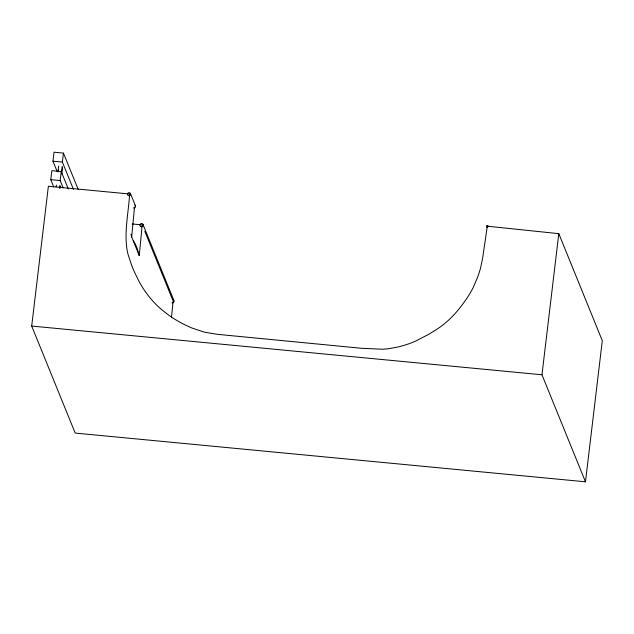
<?xml version="1.0" encoding="UTF-8"?>
<svg xmlns="http://www.w3.org/2000/svg" width="634" height="634" viewBox="0 0 634 634"><rect width="100%" height="100%" fill="white"/><g stroke="black" fill="none" stroke-linecap="round" stroke-linejoin="round"><path stroke-width="0.95" d="M132.355 223.968L142.19 224.904L139.266 255.613L131.69 236.973L134.519 207.096M171.465 317.579L173.13 301.031M31.7 326.058L48.374 186.253L129.629 194.012C128.543 212.461 124.153 231.18 127.022 249.661A66.023 64.192 -22.1 0 0 128.203 254.939L131.563 265.004A168.192 163.517 -22.1 0 0 134.503 272.152L139.123 281.623A109.611 106.567 -22.1 0 0 149.759 297.481L152.675 300.904A94.791 92.16 -22.1 0 0 160.64 308.782L167.852 314.527A120.23 116.886 -22.1 0 0 192.173 328.095L204.394 332.168L217.319 334.316L361.443 348.28L382.413 349.223A74.273 72.205 -22.1 0 0 388.531 348.708L396.852 347.242A100.965 98.159 -22.1 0 0 407.916 344.111A94.791 92.16 -22.1 0 0 415.539 341.124L428.005 334.689A178.479 173.518 -22.1 0 0 434.536 330.694C449.443 321.913 460.656 308.275 469.754 293.804A87.009 84.591 -22.1 0 0 473.146 287.598L477.267 278.049A130.984 127.347 -22.1 0 0 480.509 268.285L482.617 258.331L487.308 226.195L558.8 233.661L602.3 340.68L585.475 481.8L75.2 433.077L31.7 326.058L541.967 374.781L585.475 481.8M53.716 186.951L50.76 179.668L51.83 170.689L61.236 171.584L68.266 188.877M57.028 171.196L52.963 161.187L54.033 152.2L63.44 153.103L78.244 189.511M56.149 186.919L56.378 185.025M57.956 171.751L58.637 166.06M58.447 171.719L58.669 169.825M63.123 187.846L60.167 180.571L61.236 171.584M73.465 189.392L62.37 162.082L63.44 153.103M59.596 188.211L59.929 185.366M61.403 173.034L62.195 166.401M60.079 188.179L60.309 186.285M61.775 173.954L62.568 167.321M541.967 374.781L558.8 233.661M52.963 161.187L62.37 162.082M50.76 179.668L60.167 180.571M130.501 193.639A1.569 1.53 -22.1 0 1 128.757 195.708A1.569 1.53 -22.1 0 1 127.83 193.227A1.569 1.53 -22.1 0 1 130.501 193.639L135.486 205.915M142.88 224.214L173.827 300.334M144.798 231.323L172.757 300.112M130.969 234.255L131.69 236.973M139.266 255.613L137.15 248.29L135.097 243.646A29.972 29.14 -22.1 0 0 133.37 240.857M134.773 205.091A1.569 1.53 -22.1 0 1 135.422 207.064A1.569 1.53 -22.1 0 1 133.449 207.881M172.789 299.668A1.64 1.593 -22.1 0 1 174.049 301.61A1.64 1.593 -22.1 0 1 171.972 302.783M141.271 226.71A1.64 1.593 -22.1 0 0 143.038 224.515A1.64 1.593 -22.1 0 0 140.241 224.151A1.64 1.593 -22.1 0 0 141.271 226.71M487.118 227.075A0.8 0.785 -22.1 0 0 488.021 226.029A0.8 0.785 -22.1 0 0 486.658 225.799A0.8 0.785 -22.1 0 0 487.118 227.075"/></g></svg>
